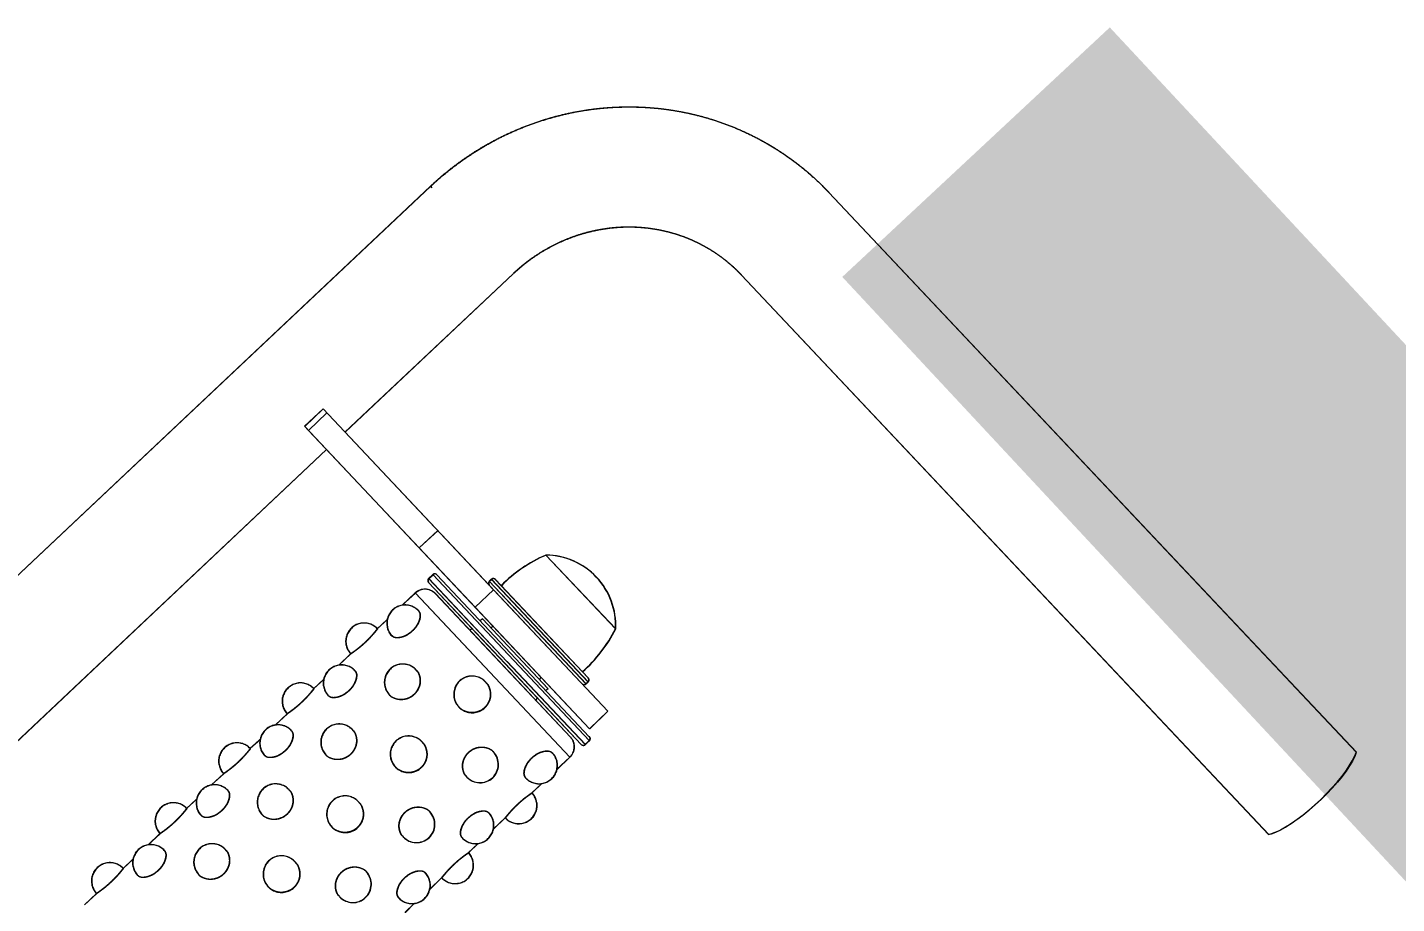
# Model space of a CAD drawing. Header units: millimetres. Extents: x -71377 to 516042, y -145869 to 441446.
# Drawn here: x 206994 to 207480.1, y 211857.7 to 212168.7 of the extents above; entities that cross this region are included whole.
import ezdxf

# ---------------------------------------------------------------- set-up
doc = ezdxf.new("R2010")
doc.units = ezdxf.units.MM
doc.header["$LTSCALE"] = 1000
doc.linetypes.add('IMPORT-DASHEDX2 _4_', pattern=[152.4, 101.6, -50.8])
for name, color, linetype, lineweight in [('05', 5, 'IMPORT-DASHEDX2 _4_', 5), ('A-text-1', 3, 'Continuous', 5), ('조경라인_dwg', 8, 'Continuous', 5)]:
    doc.layers.add(name, color=color, linetype=linetype, lineweight=lineweight)
doc.styles.add('나눔고딕_3', font='NanumGothic.ttf', dxfattribs={"height": 1400})

# ---------------------------------------------------------------- blocks, each defined once
blk = doc.blocks.new('조경라인_dwg-6847807-지반층 배치도')
at = {"layer": '05', "flags": 128}
for points in [[(207137.73, 212111.79), (207137.24, 212112.32), (206952, 211937.89), (207137.12, 212112.36), (207137.62, 212111.83)], [(207465.8, 211911.47), (207465.76, 211911.31), (207465.22, 211909.9), (207464.43, 211908.32), (207463.4, 211906.59), (207462.14, 211904.74), (207460.68, 211902.79), (207459.03, 211900.79), (207457.23, 211898.75), (207455.29, 211896.71), (207453.26, 211894.69), (207451.15, 211892.74), (207449.01, 211890.87), (207446.85, 211889.13), (207444.73, 211887.52), (207442.66, 211886.08), (207440.68, 211884.84), (207438.83, 211883.8), (207437.12, 211882.98), (207435.58, 211882.41), (207434.71, 211882.19), (207247.45, 212080.81), (207434.6, 211882.22), (207435.47, 211882.44), (207437.01, 211883.02), (207438.71, 211883.83), (207440.57, 211884.87), (207442.55, 211886.12), (207444.62, 211887.55), (207446.74, 211889.16), (207448.89, 211890.9), (207451.04, 211892.77), (207453.15, 211894.72), (207455.18, 211896.74), (207457.12, 211898.78), (207458.92, 211900.82), (207460.57, 211902.83), (207462.03, 211904.77), (207463.28, 211906.62), (207464.32, 211908.35), (207465.11, 211909.93), (207465.65, 211911.34), (207465.8, 211911.47), (207278.52, 212110.09), (207465.69, 211911.5)], [(207106.85, 212025.01), (207166.41, 212081.28), (207106.73, 212025.04)], [(207139.77, 211990.08), (207133.11, 211983.94), (207093.77, 212025.67), (207100.32, 212031.85), (207093.77, 212025.67), (207092.4, 212027.13), (207098.95, 212033.3), (207159.51, 211969.05), (207152.96, 211962.87), (207133.11, 211983.94), (207139.66, 211990.11)], [(207193.56, 211919.79), (207200.11, 211925.96), (207099.06, 212033.27), (207092.51, 212027.1), (207193.56, 211919.79), (207152.96, 211962.87), (207159.51, 211969.05), (207200.11, 211925.96), (207193.68, 211919.76)], [(206981.4, 211906.78), (207100.19, 212018.87), (206981.28, 211906.81)], [(207202.86, 211955.21), (207178.06, 211981.44), (207202.75, 211955.24)], [(207164.21, 211943.65), (207136.43, 211973.12), (207137.88, 211974.49), (207193.44, 211915.55), (207192.09, 211914.14), (207164.32, 211943.62)], [(207139.41, 211974.42), (207193.48, 211916.96), (207139.3, 211974.45)], [(207193, 211936.43), (207192.27, 211935.74), (207157.98, 211972.13), (207158.82, 211972.78), (207193.11, 211936.4)], [(207160.23, 211972.74), (207193.04, 211937.84), (207160.12, 211972.77)], [(207182.06, 211905.37), (207186.55, 211909.74), (207131.68, 211967.96), (207127.08, 211963.62), (207131.79, 211967.92), (207186.55, 211909.74), (207181.95, 211905.4)], [(207138.86, 211967.72), (207186.76, 211916.8), (207138.75, 211967.75)], [(207121.83, 211958.54), (207118.21, 211955.27), (207121.72, 211958.57)], [(207155.57, 211958.73), (207178.89, 211933.99), (207178.05, 211933.33), (207178.78, 211934.02), (207155.57, 211958.73), (207154.73, 211958.08), (207155.46, 211958.76)], [(207151.93, 211955.3), (207151.09, 211954.65), (207151.82, 211955.33)], [(207159.38, 211956.14), (207158.54, 211955.49), (207159.27, 211956.17)], [(207108.87, 211946.32), (207104.52, 211942.36), (207108.75, 211946.35)], [(207099.28, 211937.28), (207095.65, 211934.01), (207099.16, 211937.31)], [(207175.8, 211937.26), (207176.42, 211937.98), (207175.69, 211937.29)], [(207174.52, 211929.87), (207175.14, 211930.59), (207174.41, 211929.9)], [(207086.31, 211925.06), (207081.96, 211921.1), (207086.19, 211925.09)], [(207076.72, 211916.02), (207073.09, 211912.74), (207076.6, 211916.05)], [(207063.75, 211903.8), (207059.4, 211899.84), (207063.63, 211903.83)], [(207173.19, 211897.02), (207176.59, 211900.36), (207173.08, 211897.05)], [(207054.16, 211894.76), (207050.53, 211891.48), (207054.04, 211894.79)], [(207159.5, 211884.11), (207163.62, 211888.13), (207159.39, 211884.14)], [(207041.19, 211882.54), (207036.84, 211878.57), (207041.07, 211882.57)], [(207150.63, 211875.76), (207154.03, 211879.09), (207150.52, 211875.79)], [(207031.6, 211873.5), (207027.97, 211870.22), (207031.48, 211873.53)], [(207136.94, 211862.85), (207141.06, 211866.87), (207136.83, 211862.88)], [(207018.63, 211861.27), (207014.28, 211857.31), (207018.51, 211861.31)], [(207128.07, 211854.49), (207131.47, 211857.83), (207127.96, 211854.53)]]:
    blk.add_lwpolyline(points, dxfattribs=at)
for points in [[(207136.54, 211973.09), (207138, 211974.46), (207193.55, 211915.51), (207191.98, 211914.17), (207164.21, 211943.65)], [(207175.23, 211953.9), (207157.98, 211972.13), (207158.7, 211972.81), (207193, 211936.43), (207192.38, 211935.71)], [(207163.59, 211942.93), (207136.39, 211971.71), (207190.57, 211914.22)]]:
    blk.add_lwpolyline(points, close=True, dxfattribs=at)
at = {"layer": '05'}
for centre, radius, start, end in [((207197.79, 211935.49), 50, 113.24, 135.4203), ((207197.9, 211935.46), 50, 113.24, 135.4203), ((207177.78, 211956.44), 25, 357.2483, 89.3573), ((207177.89, 211956.41), 25, 357.2483, 89.3573), ((207137.11, 211972.39), 1, 133.3028, 223.3028), ((207137.23, 211972.36), 1, 133.3028, 223.3028), ((207138.57, 211973.76), 1, 43.3028, 133.3028), ((207138.68, 211973.73), 1, 43.3028, 133.3028), ((207159.39, 211972.09), 1, 43.3028, 133.3028), ((207159.5, 211972.06), 1, 43.3028, 133.3028), ((207135.11, 211964.32), 5, 43.3028, 133.3028), ((207135.22, 211964.29), 5, 43.3028, 133.3028), ((207158.66, 211971.4), 1, 133.3028, 223.3028), ((207158.77, 211971.37), 1, 133.3028, 223.3028), ((207128.08, 211957.2), 6.5, 43.1624, 223.5434), ((207128.19, 211957.17), 6.5, 43.1624, 223.5434), ((207113.48, 211950.81), 6.5, 43.2337, 223.3112), ((207113.6, 211950.78), 6.5, 43.2337, 223.3112), ((207158.06, 211977.65), 50, 311.1852, 333.3656), ((207158.17, 211977.62), 50, 311.1852, 333.3656), ((207105.52, 211935.94), 6.5, 43.1624, 223.5434), ((207105.63, 211935.9), 6.5, 43.1624, 223.5434), ((207127.2, 211936.26), 6.5, 43.1087, 223.1395), ((207127.31, 211936.22), 6.5, 43.1087, 223.1395), ((207151.83, 211931.99), 6.5, 40.3975, 313.3028), ((207151.95, 211931.96), 6.5, 40.3975, 313.3028), ((207090.92, 211929.55), 6.5, 43.2337, 223.3112), ((207091.04, 211929.52), 6.5, 43.2337, 223.3112), ((207191.58, 211936.47), 1, 223.3028, 313.3028), ((207191.69, 211936.44), 1, 223.3028, 313.3028), ((207192.31, 211937.16), 1, 313.3028, 43.3028), ((207192.42, 211937.12), 1, 313.3028, 43.3028), ((207082.96, 211914.67), 6.5, 43.1624, 223.5434), ((207083.07, 211914.64), 6.5, 43.1624, 223.5434), ((207104.64, 211914.99), 6.5, 43.1087, 223.1395), ((207104.75, 211914.96), 6.5, 43.1087, 223.1395), ((207068.36, 211908.29), 6.5, 43.2337, 223.3112), ((207068.48, 211908.26), 6.5, 43.2337, 223.3112), ((207129.27, 211910.73), 6.5, 40.3975, 313.3028), ((207129.39, 211910.7), 6.5, 40.3975, 313.3028), ((207183.12, 211913.38), 5, 313.3028, 43.3028), ((207183.23, 211913.34), 5, 313.3028, 43.3028), ((207191.3, 211914.9), 1, 223.3028, 313.3028), ((207191.41, 211914.87), 1, 223.3028, 313.3028), ((207192.75, 211916.27), 1, 313.3028, 43.3028), ((207192.86, 211916.24), 1, 313.3028, 43.3028), ((207154.64, 211907.15), 6.5, 223.2917, 42.8316), ((207154.75, 211907.11), 6.5, 223.2917, 42.8316), ((207175.59, 211906.78), 6.5, 223.2439, 43.482), ((207175.7, 211906.75), 6.5, 223.2439, 43.482), ((207060.4, 211893.41), 6.5, 43.1624, 223.5434), ((207060.51, 211893.38), 6.5, 43.1624, 223.5434), ((207082.08, 211893.73), 6.5, 43.1087, 223.1395), ((207082.19, 211893.7), 6.5, 43.1087, 223.1395), ((207106.71, 211889.47), 6.5, 40.3975, 313.3028), ((207106.83, 211889.43), 6.5, 40.3975, 313.3028), ((207168.35, 211892.59), 6.5, 223.2848, 43.463), ((207168.46, 211892.56), 6.5, 223.2848, 43.463), ((207045.8, 211887.03), 6.5, 43.2337, 223.3112), ((207045.92, 211886.99), 6.5, 43.2337, 223.3112), ((207132.08, 211885.88), 6.5, 223.2917, 42.8316), ((207132.19, 211885.85), 6.5, 223.2917, 42.8316), ((207153.03, 211885.52), 6.5, 223.2439, 43.482), ((207153.14, 211885.49), 6.5, 223.2439, 43.482), ((207037.84, 211872.15), 6.5, 43.1624, 223.5434), ((207037.95, 211872.12), 6.5, 43.1624, 223.5434), ((207059.52, 211872.47), 6.5, 43.1087, 223.1395), ((207059.63, 211872.44), 6.5, 43.1087, 223.1395), ((207145.79, 211871.33), 6.5, 223.2848, 43.463), ((207145.9, 211871.3), 6.5, 223.2848, 43.463), ((207023.24, 211865.76), 6.5, 43.2337, 223.3112), ((207023.36, 211865.73), 6.5, 43.2337, 223.3112), ((207084.15, 211868.2), 6.5, 40.3975, 313.3028), ((207084.27, 211868.17), 6.5, 40.3975, 313.3028), ((207109.52, 211864.62), 6.5, 223.2917, 42.8316), ((207109.63, 211864.59), 6.5, 223.2917, 42.8316), ((207130.47, 211864.26), 6.5, 223.2439, 43.482), ((207130.58, 211864.22), 6.5, 223.2439, 43.482)]:
    blk.add_arc(centre, radius, start, end, dxfattribs=at)
for points, knots in [([(207137.12, 212112.36), (207137.94, 212113.11), (207140.14, 212115.14), (207143.9, 212118.28), (207148.44, 212121.68), (207153.16, 212124.82), (207158.05, 212127.7), (207163.08, 212130.31), (207168.24, 212132.64), (207173.51, 212134.67), (207178.88, 212136.42), (207184.34, 212137.86), (207189.86, 212139), (207195.42, 212139.83), (207201.01, 212140.34), (207206.62, 212140.55), (207212.21, 212140.44), (207217.79, 212140.02), (207223.32, 212139.29), (207228.79, 212138.25), (207234.19, 212136.9), (207239.49, 212135.26), (207244.68, 212133.31), (207249.75, 212131.08), (207254.68, 212128.57), (207259.45, 212125.78), (207264.05, 212122.73), (207268.46, 212119.42), (207272.67, 212115.86), (207276, 212112.72), (207277.9, 212110.74), (207278.52, 212110.09)], [0, 0, 0, 0, 0.020953, 0.056693, 0.092436, 0.128178, 0.163918, 0.199654, 0.235384, 0.271107, 0.306821, 0.342525, 0.378217, 0.413897, 0.449562, 0.485212, 0.520846, 0.556464, 0.592063, 0.627646, 0.66321, 0.698758, 0.734287, 0.769801, 0.805299, 0.840783, 0.876254, 0.911715, 0.947166, 0.98261, 1, 1, 1, 1]), ([(207137.24, 212112.32), (207138.05, 212113.08), (207140.25, 212115.11), (207144.01, 212118.24), (207148.55, 212121.64), (207153.28, 212124.79), (207158.16, 212127.67), (207163.19, 212130.28), (207168.35, 212132.6), (207173.62, 212134.64), (207179, 212136.38), (207184.45, 212137.83), (207189.97, 212138.97), (207195.53, 212139.79), (207201.12, 212140.31), (207206.73, 212140.52), (207212.32, 212140.41), (207217.9, 212139.99), (207223.43, 212139.26), (207228.9, 212138.22), (207234.3, 212136.87), (207239.6, 212135.23), (207244.8, 212133.28), (207249.87, 212131.05), (207254.79, 212128.54), (207259.56, 212125.75), (207264.16, 212122.69), (207268.57, 212119.38), (207272.79, 212115.83), (207276.12, 212112.69), (207278.01, 212110.71), (207278.63, 212110.06)], [0, 0, 0, 0, 0.020953, 0.056693, 0.092436, 0.128178, 0.163918, 0.199654, 0.235384, 0.271107, 0.306821, 0.342525, 0.378217, 0.413897, 0.449562, 0.485212, 0.520846, 0.556464, 0.592063, 0.627646, 0.66321, 0.698758, 0.734287, 0.769801, 0.805299, 0.840783, 0.876254, 0.911715, 0.947166, 0.98261, 1, 1, 1, 1]), ([(207247.45, 212080.81), (207247.03, 212081.25), (207245.66, 212082.67), (207243.18, 212084.93), (207239.95, 212087.47), (207236.53, 212089.75), (207232.93, 212091.77), (207229.19, 212093.52), (207225.31, 212094.98), (207221.32, 212096.14), (207217.25, 212097.01), (207213.11, 212097.58), (207208.93, 212097.83), (207204.73, 212097.79), (207200.53, 212097.43), (207196.36, 212096.77), (207192.23, 212095.82), (207188.18, 212094.57), (207184.21, 212093.03), (207180.35, 212091.21), (207176.63, 212089.12), (207173.05, 212086.78), (207169.62, 212084.18), (207167.48, 212082.25), (207166.41, 212081.28)], [0, 0, 0, 0, 0.020967, 0.068133, 0.115301, 0.162444, 0.209546, 0.256592, 0.303571, 0.350472, 0.39729, 0.444021, 0.490664, 0.537219, 0.583691, 0.630082, 0.676401, 0.722653, 0.768846, 0.814987, 0.861084, 0.907146, 0.953181, 1, 1, 1, 1]), ([(207247.56, 212080.78), (207247.14, 212081.21), (207245.77, 212082.64), (207243.29, 212084.89), (207240.06, 212087.43), (207236.64, 212089.72), (207233.04, 212091.74), (207229.3, 212093.49), (207225.42, 212094.95), (207221.44, 212096.11), (207217.36, 212096.98), (207213.22, 212097.54), (207209.04, 212097.8), (207204.84, 212097.75), (207200.65, 212097.4), (207196.47, 212096.74), (207192.35, 212095.79), (207188.29, 212094.53), (207184.32, 212093), (207180.46, 212091.18), (207176.74, 212089.09), (207173.17, 212086.74), (207169.73, 212084.15), (207167.6, 212082.22), (207166.52, 212081.25)], [0, 0, 0, 0, 0.020967, 0.068133, 0.115301, 0.162444, 0.209546, 0.256592, 0.303571, 0.350472, 0.39729, 0.444021, 0.490664, 0.537219, 0.583691, 0.630082, 0.676401, 0.722653, 0.768846, 0.814987, 0.861084, 0.907146, 0.953181, 1, 1, 1, 1]), ([(207132.81, 211961.64), (207133.01, 211961.33), (207133.41, 211960.72), (207133.38, 211959.18), (207132.83, 211957.43), (207131.84, 211955.78), (207130.97, 211954.88), (207130.61, 211954.51)], [0, 0, 0, 0, 0.204872, 0.417468, 0.631346, 0.846369, 1, 1, 1, 1]), ([(207132.92, 211961.61), (207133.12, 211961.3), (207133.52, 211960.69), (207133.5, 211959.15), (207132.94, 211957.39), (207131.96, 211955.75), (207131.09, 211954.85), (207130.72, 211954.48)], [0, 0, 0, 0, 0.204872, 0.417468, 0.631346, 0.846369, 1, 1, 1, 1]), ([(207118.16, 211955.2), (207118.18, 211955.22), (207118.23, 211955.29), (207117.87, 211954.82), (207117.1, 211953.86), (207115.91, 211952.49), (207114.43, 211950.96), (207112.8, 211949.45), (207111.22, 211948.14), (207109.87, 211947.12), (207109.02, 211946.53), (207108.66, 211946.29), (207108.76, 211946.36), (207108.76, 211946.36)], [0, 0, 0, 0, 0.035456, 0.141436, 0.247664, 0.35461, 0.461927, 0.569063, 0.67605, 0.783254, 0.890544, 0.997322, 1, 1, 1, 1]), ([(207118.28, 211955.17), (207118.29, 211955.19), (207118.35, 211955.26), (207117.99, 211954.79), (207117.21, 211953.83), (207116.02, 211952.46), (207114.54, 211950.93), (207112.92, 211949.42), (207111.33, 211948.11), (207109.98, 211947.09), (207109.13, 211946.5), (207108.77, 211946.26), (207108.87, 211946.32), (207108.87, 211946.33)], [0, 0, 0, 0, 0.035456, 0.141436, 0.247664, 0.35461, 0.461927, 0.569063, 0.67605, 0.783254, 0.890544, 0.997322, 1, 1, 1, 1]), ([(207130.61, 211954.51), (207130.05, 211954.04), (207128.93, 211953.11), (207127.03, 211952.28), (207125.3, 211951.99), (207124, 211952.17), (207123.58, 211952.61), (207123.42, 211952.78)], [0, 0, 0, 0, 0.214546, 0.4290773, 0.6439589, 0.8586116, 1, 1, 1, 1]), ([(207130.72, 211954.48), (207130.16, 211954.01), (207129.04, 211953.08), (207127.14, 211952.25), (207125.41, 211951.96), (207124.11, 211952.13), (207123.69, 211952.58), (207123.53, 211952.75)], [0, 0, 0, 0, 0.214546, 0.4290773, 0.6439589, 0.8586116, 1, 1, 1, 1]), ([(207110.25, 211940.38), (207110.45, 211940.07), (207110.85, 211939.46), (207110.82, 211937.92), (207110.27, 211936.16), (207109.28, 211934.52), (207108.41, 211933.62), (207108.05, 211933.25)], [0, 0, 0, 0, 0.204873, 0.417469, 0.631346, 0.84637, 1, 1, 1, 1]), ([(207110.36, 211940.34), (207110.56, 211940.04), (207110.96, 211939.42), (207110.94, 211937.89), (207110.38, 211936.13), (207109.4, 211934.49), (207108.53, 211933.59), (207108.16, 211933.21)], [0, 0, 0, 0, 0.204873, 0.417469, 0.631346, 0.84637, 1, 1, 1, 1]), ([(207131.89, 211940.64), (207132.04, 211940.51), (207132.67, 211939.97), (207133.25, 211938.51), (207133.49, 211936.47), (207133, 211934.36), (207131.86, 211932.47), (207130.17, 211931.02), (207128.14, 211930.18), (207125.99, 211930.02), (207124.05, 211930.58), (207122.82, 211931.26), (207122.48, 211931.8), (207122.47, 211931.82)], [0, 0, 0, 0, 0.03429, 0.140273, 0.246506, 0.353455, 0.460777, 0.567917, 0.674909, 0.782116, 0.889413, 0.996192, 1, 1, 1, 1]), ([(207132, 211940.61), (207132.16, 211940.48), (207132.78, 211939.94), (207133.36, 211938.48), (207133.6, 211936.44), (207133.11, 211934.33), (207131.97, 211932.44), (207130.28, 211930.99), (207128.26, 211930.15), (207126.1, 211929.99), (207124.16, 211930.55), (207122.93, 211931.23), (207122.59, 211931.77), (207122.58, 211931.79)], [0, 0, 0, 0, 0.03429, 0.140273, 0.246506, 0.353455, 0.460777, 0.567917, 0.674909, 0.782116, 0.889413, 0.996192, 1, 1, 1, 1]), ([(207095.6, 211933.94), (207095.62, 211933.96), (207095.67, 211934.03), (207095.31, 211933.56), (207094.54, 211932.6), (207093.35, 211931.23), (207091.87, 211929.7), (207090.24, 211928.19), (207088.66, 211926.88), (207087.31, 211925.86), (207086.46, 211925.27), (207086.1, 211925.03), (207086.2, 211925.09), (207086.2, 211925.1)], [0, 0, 0, 0, 0.035456, 0.141436, 0.247664, 0.35461, 0.461928, 0.569063, 0.67605, 0.783254, 0.890544, 0.997322, 1, 1, 1, 1]), ([(207095.72, 211933.91), (207095.73, 211933.93), (207095.79, 211934), (207095.43, 211933.53), (207094.65, 211932.57), (207093.46, 211931.2), (207091.98, 211929.67), (207090.36, 211928.16), (207088.77, 211926.85), (207087.42, 211925.83), (207086.57, 211925.24), (207086.21, 211924.99), (207086.31, 211925.06), (207086.31, 211925.06)], [0, 0, 0, 0, 0.035456, 0.141436, 0.247664, 0.35461, 0.461928, 0.569063, 0.67605, 0.783254, 0.890544, 0.997322, 1, 1, 1, 1]), ([(207156.75, 211936.16), (207156.84, 211936.07), (207157.47, 211935.5), (207158.11, 211933.99), (207158.46, 211931.85), (207158.02, 211929.68), (207156.91, 211927.76), (207155.22, 211926.32), (207153.16, 211925.51), (207150.93, 211925.42), (207148.87, 211926.11), (207147.51, 211926.93), (207147.09, 211927.57), (207147.06, 211927.61)], [0, 0, 0, 0, 0.01932, 0.126578, 0.234089, 0.342324, 0.450936, 0.559364, 0.667642, 0.776139, 0.884725, 0.99279, 1, 1, 1, 1]), ([(207156.86, 211936.13), (207156.96, 211936.04), (207157.59, 211935.47), (207158.22, 211933.96), (207158.57, 211931.82), (207158.14, 211929.64), (207157.02, 211927.73), (207155.33, 211926.29), (207153.27, 211925.48), (207151.05, 211925.39), (207148.98, 211926.08), (207147.63, 211926.9), (207147.2, 211927.54), (207147.17, 211927.58)], [0, 0, 0, 0, 0.01932, 0.126578, 0.234089, 0.342324, 0.450936, 0.559364, 0.667642, 0.776139, 0.884725, 0.99279, 1, 1, 1, 1]), ([(207108.05, 211933.25), (207107.49, 211932.78), (207106.37, 211931.85), (207104.47, 211931.02), (207102.74, 211930.73), (207101.44, 211930.9), (207101.02, 211931.35), (207100.86, 211931.52)], [0, 0, 0, 0, 0.214547, 0.429079, 0.643959, 0.858612, 1, 1, 1, 1]), ([(207108.16, 211933.21), (207107.6, 211932.75), (207106.48, 211931.81), (207104.58, 211930.99), (207102.85, 211930.7), (207101.55, 211930.87), (207101.13, 211931.32), (207100.97, 211931.49)], [0, 0, 0, 0, 0.214547, 0.429079, 0.643959, 0.858612, 1, 1, 1, 1]), ([(207087.69, 211919.11), (207087.89, 211918.81), (207088.29, 211918.19), (207088.26, 211916.66), (207087.71, 211914.9), (207086.72, 211913.26), (207085.85, 211912.36), (207085.49, 211911.98)], [0, 0, 0, 0, 0.204873, 0.417468, 0.631346, 0.846369, 1, 1, 1, 1]), ([(207087.8, 211919.08), (207088, 211918.78), (207088.4, 211918.16), (207088.38, 211916.63), (207087.82, 211914.87), (207086.84, 211913.22), (207085.97, 211912.33), (207085.6, 211911.95)], [0, 0, 0, 0, 0.204873, 0.417468, 0.631346, 0.846369, 1, 1, 1, 1]), ([(207109.33, 211919.38), (207109.48, 211919.25), (207110.11, 211918.71), (207110.69, 211917.25), (207110.93, 211915.21), (207110.44, 211913.1), (207109.3, 211911.21), (207107.61, 211909.76), (207105.58, 211908.92), (207103.43, 211908.76), (207101.49, 211909.32), (207100.26, 211910), (207099.92, 211910.54), (207099.91, 211910.56)], [0, 0, 0, 0, 0.03429, 0.140273, 0.246506, 0.353455, 0.460777, 0.567917, 0.674908, 0.782116, 0.889412, 0.996192, 1, 1, 1, 1]), ([(207109.44, 211919.35), (207109.6, 211919.22), (207110.22, 211918.68), (207110.8, 211917.21), (207111.04, 211915.18), (207110.55, 211913.07), (207109.41, 211911.18), (207107.72, 211909.73), (207105.7, 211908.89), (207103.54, 211908.72), (207101.6, 211909.29), (207100.37, 211909.96), (207100.03, 211910.51), (207100.02, 211910.53)], [0, 0, 0, 0, 0.03429, 0.140273, 0.246506, 0.353455, 0.460777, 0.567917, 0.674908, 0.782116, 0.889412, 0.996192, 1, 1, 1, 1]), ([(207134.19, 211914.9), (207134.28, 211914.81), (207134.91, 211914.24), (207135.55, 211912.73), (207135.9, 211910.59), (207135.46, 211908.41), (207134.35, 211906.5), (207132.66, 211905.06), (207130.6, 211904.25), (207128.37, 211904.16), (207126.31, 211904.85), (207124.95, 211905.67), (207124.53, 211906.31), (207124.5, 211906.35)], [0, 0, 0, 0, 0.01932, 0.126578, 0.234089, 0.342324, 0.450936, 0.559364, 0.667642, 0.776139, 0.884725, 0.99279, 1, 1, 1, 1]), ([(207134.3, 211914.87), (207134.4, 211914.78), (207135.03, 211914.21), (207135.66, 211912.7), (207136.01, 211910.56), (207135.58, 211908.38), (207134.46, 211906.47), (207132.77, 211905.02), (207130.71, 211904.22), (207128.49, 211904.13), (207126.42, 211904.82), (207125.07, 211905.63), (207124.64, 211906.28), (207124.61, 211906.32)], [0, 0, 0, 0, 0.01932, 0.126578, 0.234089, 0.342324, 0.450936, 0.559364, 0.667642, 0.776139, 0.884725, 0.99279, 1, 1, 1, 1]), ([(207073.04, 211912.68), (207073.06, 211912.7), (207073.11, 211912.77), (207072.75, 211912.3), (207071.98, 211911.34), (207070.79, 211909.97), (207069.31, 211908.44), (207067.68, 211906.93), (207066.1, 211905.62), (207064.75, 211904.6), (207063.9, 211904.01), (207063.54, 211903.76), (207063.64, 211903.83), (207063.64, 211903.83)], [0, 0, 0, 0, 0.035456, 0.141436, 0.247664, 0.35461, 0.461928, 0.569063, 0.67605, 0.783254, 0.890544, 0.997322, 1, 1, 1, 1]), ([(207073.16, 211912.65), (207073.17, 211912.67), (207073.23, 211912.74), (207072.87, 211912.27), (207072.09, 211911.31), (207070.9, 211909.94), (207069.42, 211908.41), (207067.8, 211906.9), (207066.21, 211905.59), (207064.86, 211904.57), (207064.01, 211903.98), (207063.65, 211903.73), (207063.75, 211903.8), (207063.75, 211903.8)], [0, 0, 0, 0, 0.035456, 0.141436, 0.247664, 0.35461, 0.461928, 0.569063, 0.67605, 0.783254, 0.890544, 0.997322, 1, 1, 1, 1]), ([(207085.49, 211911.98), (207084.93, 211911.52), (207083.81, 211910.58), (207081.91, 211909.76), (207080.18, 211909.47), (207078.88, 211909.64), (207078.46, 211910.09), (207078.3, 211910.26)], [0, 0, 0, 0, 0.214547, 0.429078, 0.643959, 0.858612, 1, 1, 1, 1]), ([(207085.6, 211911.95), (207085.04, 211911.49), (207083.92, 211910.55), (207082.02, 211909.72), (207080.29, 211909.44), (207078.99, 211909.61), (207078.57, 211910.05), (207078.41, 211910.23)], [0, 0, 0, 0, 0.214547, 0.429078, 0.643959, 0.858612, 1, 1, 1, 1]), ([(207149.95, 211902.75), (207149.8, 211902.89), (207149.17, 211903.42), (207148.59, 211904.89), (207148.35, 211906.93), (207148.84, 211909.04), (207149.98, 211910.93), (207151.66, 211912.38), (207153.69, 211913.22), (207155.85, 211913.38), (207157.79, 211912.82), (207159.02, 211912.13), (207159.37, 211911.58), (207159.39, 211911.55)], [0, 0, 0, 0, 0.035007, 0.140699, 0.246639, 0.353293, 0.460319, 0.567163, 0.673859, 0.780771, 0.887771, 0.994256, 1, 1, 1, 1]), ([(207150.07, 211902.72), (207149.91, 211902.85), (207149.28, 211903.39), (207148.7, 211904.86), (207148.46, 211906.89), (207148.95, 211909.01), (207150.09, 211910.9), (207151.78, 211912.35), (207153.8, 211913.18), (207155.96, 211913.35), (207157.9, 211912.79), (207159.13, 211912.1), (207159.48, 211911.55), (207159.5, 211911.52)], [0, 0, 0, 0, 0.035007, 0.140699, 0.246639, 0.353293, 0.460319, 0.567163, 0.673859, 0.780771, 0.887771, 0.994256, 1, 1, 1, 1]), ([(207170.87, 211902.33), (207170.67, 211902.64), (207170.26, 211903.26), (207170.28, 211904.79), (207170.84, 211906.55), (207171.83, 211908.2), (207172.7, 211909.09), (207173.06, 211909.47)], [0, 0, 0, 0, 0.206028, 0.418315, 0.631882, 0.846594, 1, 1, 1, 1]), ([(207170.98, 211902.3), (207170.78, 211902.61), (207170.37, 211903.22), (207170.4, 211904.76), (207170.95, 211906.52), (207171.94, 211908.17), (207172.81, 211909.06), (207173.17, 211909.44)], [0, 0, 0, 0, 0.206028, 0.418315, 0.631882, 0.846594, 1, 1, 1, 1]), ([(207173.06, 211909.47), (207173.62, 211909.94), (207174.74, 211910.87), (207176.64, 211911.7), (207178.37, 211911.99), (207179.67, 211911.81), (207180.09, 211911.37), (207180.25, 211911.19)], [0, 0, 0, 0, 0.214515, 0.429013, 0.643864, 0.858483, 1, 1, 1, 1]), ([(207173.17, 211909.44), (207173.73, 211909.9), (207174.86, 211910.84), (207176.75, 211911.67), (207178.48, 211911.95), (207179.78, 211911.78), (207180.2, 211911.34), (207180.37, 211911.16)], [0, 0, 0, 0, 0.214515, 0.429013, 0.643864, 0.858483, 1, 1, 1, 1]), ([(207065.13, 211897.85), (207065.33, 211897.55), (207065.73, 211896.93), (207065.7, 211895.4), (207065.15, 211893.64), (207064.16, 211891.99), (207063.29, 211891.1), (207062.93, 211890.72)], [0, 0, 0, 0, 0.204873, 0.417468, 0.631346, 0.846369, 1, 1, 1, 1]), ([(207065.24, 211897.82), (207065.44, 211897.52), (207065.84, 211896.9), (207065.82, 211895.37), (207065.26, 211893.61), (207064.28, 211891.96), (207063.41, 211891.07), (207063.04, 211890.69)], [0, 0, 0, 0, 0.204873, 0.417468, 0.631346, 0.846369, 1, 1, 1, 1]), ([(207086.77, 211898.12), (207086.92, 211897.99), (207087.55, 211897.45), (207088.13, 211895.98), (207088.37, 211893.95), (207087.88, 211891.84), (207086.74, 211889.95), (207085.05, 211888.5), (207083.02, 211887.66), (207080.87, 211887.49), (207078.93, 211888.06), (207077.7, 211888.73), (207077.36, 211889.28), (207077.35, 211889.3)], [0, 0, 0, 0, 0.03429, 0.140273, 0.246506, 0.353456, 0.460778, 0.567917, 0.674909, 0.782116, 0.889413, 0.996192, 1, 1, 1, 1]), ([(207086.88, 211898.08), (207087.04, 211897.95), (207087.66, 211897.42), (207088.24, 211895.95), (207088.48, 211893.92), (207087.99, 211891.81), (207086.85, 211889.92), (207085.16, 211888.47), (207083.14, 211887.63), (207080.98, 211887.46), (207079.04, 211888.03), (207077.81, 211888.7), (207077.47, 211889.25), (207077.46, 211889.26)], [0, 0, 0, 0, 0.03429, 0.140273, 0.246506, 0.353456, 0.460778, 0.567917, 0.674909, 0.782116, 0.889413, 0.996192, 1, 1, 1, 1]), ([(207167.99, 211892.97), (207168.53, 211893.47), (207169.61, 211894.45), (207171.14, 211895.66), (207172.32, 211896.53), (207173.02, 211897), (207173.02, 211897), (207173.02, 211897)], [0, 0, 0, 0, 0.214351, 0.428688, 0.643373, 0.85783, 1, 1, 1, 1]), ([(207168.1, 211892.94), (207168.64, 211893.43), (207169.72, 211894.42), (207171.25, 211895.63), (207172.44, 211896.5), (207173.13, 211896.97), (207173.13, 211896.97), (207173.13, 211896.97)], [0, 0, 0, 0, 0.214351, 0.428688, 0.643373, 0.85783, 1, 1, 1, 1]), ([(207050.48, 211891.42), (207050.5, 211891.44), (207050.55, 211891.51), (207050.19, 211891.04), (207049.42, 211890.08), (207048.23, 211888.71), (207046.75, 211887.18), (207045.12, 211885.67), (207043.54, 211884.36), (207042.19, 211883.34), (207041.34, 211882.75), (207040.98, 211882.5), (207041.08, 211882.57), (207041.08, 211882.57)], [0, 0, 0, 0, 0.035456, 0.141436, 0.247664, 0.35461, 0.461927, 0.569063, 0.67605, 0.783254, 0.890544, 0.997322, 1, 1, 1, 1]), ([(207050.6, 211891.39), (207050.61, 211891.41), (207050.67, 211891.48), (207050.31, 211891.01), (207049.53, 211890.05), (207048.34, 211888.68), (207046.86, 211887.15), (207045.24, 211885.64), (207043.65, 211884.32), (207042.3, 211883.31), (207041.45, 211882.72), (207041.09, 211882.47), (207041.19, 211882.54), (207041.19, 211882.54)], [0, 0, 0, 0, 0.035456, 0.141436, 0.247664, 0.35461, 0.461927, 0.569063, 0.67605, 0.783254, 0.890544, 0.997322, 1, 1, 1, 1]), ([(207062.93, 211890.72), (207062.37, 211890.26), (207061.25, 211889.32), (207059.35, 211888.49), (207057.62, 211888.21), (207056.32, 211888.38), (207055.9, 211888.82), (207055.74, 211889)], [0, 0, 0, 0, 0.214547, 0.429078, 0.643959, 0.858612, 1, 1, 1, 1]), ([(207063.04, 211890.69), (207062.48, 211890.22), (207061.36, 211889.29), (207059.46, 211888.46), (207057.73, 211888.17), (207056.43, 211888.35), (207056.01, 211888.79), (207055.85, 211888.97)], [0, 0, 0, 0, 0.214547, 0.429078, 0.643959, 0.858612, 1, 1, 1, 1]), ([(207111.63, 211893.64), (207111.72, 211893.55), (207112.35, 211892.98), (207112.99, 211891.47), (207113.34, 211889.33), (207112.9, 211887.15), (207111.79, 211885.24), (207110.1, 211883.8), (207108.04, 211882.99), (207105.81, 211882.9), (207103.75, 211883.59), (207102.39, 211884.4), (207101.97, 211885.05), (207101.94, 211885.09)], [0, 0, 0, 0, 0.01932, 0.126578, 0.234089, 0.342324, 0.450937, 0.559364, 0.667642, 0.776139, 0.884725, 0.99279, 1, 1, 1, 1]), ([(207111.74, 211893.61), (207111.84, 211893.52), (207112.47, 211892.95), (207113.1, 211891.43), (207113.45, 211889.3), (207113.02, 211887.12), (207111.9, 211885.21), (207110.21, 211883.76), (207108.15, 211882.96), (207105.93, 211882.86), (207103.86, 211883.56), (207102.51, 211884.37), (207102.08, 211885.02), (207102.05, 211885.06)], [0, 0, 0, 0, 0.01932, 0.126578, 0.234089, 0.342324, 0.450937, 0.559364, 0.667642, 0.776139, 0.884725, 0.99279, 1, 1, 1, 1]), ([(207127.39, 211881.49), (207127.24, 211881.62), (207126.61, 211882.16), (207126.03, 211883.63), (207125.79, 211885.66), (207126.28, 211887.78), (207127.42, 211889.67), (207129.1, 211891.12), (207131.13, 211891.95), (207133.29, 211892.12), (207135.23, 211891.56), (207136.46, 211890.87), (207136.81, 211890.32), (207136.83, 211890.29)], [0, 0, 0, 0, 0.035007, 0.140699, 0.246639, 0.353293, 0.46032, 0.567163, 0.673859, 0.780771, 0.887772, 0.994256, 1, 1, 1, 1]), ([(207127.51, 211881.46), (207127.35, 211881.59), (207126.72, 211882.13), (207126.14, 211883.6), (207125.9, 211885.63), (207126.39, 211887.75), (207127.53, 211889.64), (207129.22, 211891.08), (207131.24, 211891.92), (207133.4, 211892.09), (207135.34, 211891.53), (207136.57, 211890.84), (207136.92, 211890.29), (207136.94, 211890.26)], [0, 0, 0, 0, 0.035007, 0.140699, 0.246639, 0.353293, 0.46032, 0.567163, 0.673859, 0.780771, 0.887772, 0.994256, 1, 1, 1, 1]), ([(207150.5, 211888.21), (207151.06, 211888.67), (207152.18, 211889.61), (207154.08, 211890.44), (207155.81, 211890.72), (207157.11, 211890.55), (207157.53, 211890.11), (207157.69, 211889.93)], [0, 0, 0, 0, 0.2145141, 0.4290127, 0.6438636, 0.8584825, 1, 1, 1, 1]), ([(207150.61, 211888.18), (207151.17, 211888.64), (207152.3, 211889.58), (207154.19, 211890.4), (207155.92, 211890.69), (207157.22, 211890.52), (207157.64, 211890.07), (207157.81, 211889.9)], [0, 0, 0, 0, 0.2145141, 0.4290127, 0.6438636, 0.8584825, 1, 1, 1, 1]), ([(207163.63, 211888.14), (207163.67, 211888.19), (207163.74, 211888.29), (207164.42, 211889.15), (207165.46, 211890.39), (207166.72, 211891.75), (207167.62, 211892.61), (207167.99, 211892.97)], [0, 0, 0, 0, 0.206804, 0.418885, 0.632242, 0.846743, 1, 1, 1, 1]), ([(207163.74, 211888.11), (207163.78, 211888.16), (207163.86, 211888.26), (207164.53, 211889.12), (207165.57, 211890.35), (207166.83, 211891.72), (207167.73, 211892.58), (207168.1, 211892.94)], [0, 0, 0, 0, 0.206804, 0.418885, 0.632242, 0.846743, 1, 1, 1, 1]), ([(207148.31, 211881.07), (207148.11, 211881.38), (207147.7, 211881.99), (207147.72, 211883.53), (207148.28, 211885.29), (207149.27, 211886.94), (207150.14, 211887.83), (207150.5, 211888.21)], [0, 0, 0, 0, 0.206028, 0.418314, 0.631882, 0.846592, 1, 1, 1, 1]), ([(207148.42, 211881.04), (207148.22, 211881.34), (207147.81, 211881.96), (207147.84, 211883.5), (207148.39, 211885.26), (207149.38, 211886.9), (207150.25, 211887.8), (207150.61, 211888.18)], [0, 0, 0, 0, 0.206028, 0.418314, 0.631882, 0.846592, 1, 1, 1, 1]), ([(207042.57, 211876.59), (207042.77, 211876.29), (207043.17, 211875.67), (207043.14, 211874.14), (207042.59, 211872.38), (207041.6, 211870.73), (207040.73, 211869.84), (207040.37, 211869.46)], [0, 0, 0, 0, 0.204873, 0.417468, 0.631346, 0.846369, 1, 1, 1, 1]), ([(207042.68, 211876.56), (207042.88, 211876.26), (207043.28, 211875.64), (207043.26, 211874.11), (207042.7, 211872.35), (207041.72, 211870.7), (207040.85, 211869.8), (207040.48, 211869.43)], [0, 0, 0, 0, 0.204873, 0.417468, 0.631346, 0.846369, 1, 1, 1, 1]), ([(207064.21, 211876.85), (207064.36, 211876.72), (207064.99, 211876.19), (207065.57, 211874.72), (207065.81, 211872.69), (207065.32, 211870.58), (207064.18, 211868.69), (207062.49, 211867.24), (207060.46, 211866.4), (207058.31, 211866.23), (207056.37, 211866.8), (207055.14, 211867.47), (207054.8, 211868.02), (207054.79, 211868.03)], [0, 0, 0, 0, 0.03429, 0.140273, 0.246506, 0.353455, 0.460777, 0.567917, 0.674908, 0.782116, 0.889413, 0.996192, 1, 1, 1, 1]), ([(207064.32, 211876.82), (207064.48, 211876.69), (207065.1, 211876.16), (207065.68, 211874.69), (207065.92, 211872.66), (207065.43, 211870.55), (207064.29, 211868.66), (207062.6, 211867.21), (207060.58, 211866.37), (207058.42, 211866.2), (207056.48, 211866.77), (207055.25, 211867.44), (207054.91, 211867.98), (207054.9, 211868)], [0, 0, 0, 0, 0.03429, 0.140273, 0.246506, 0.353455, 0.460777, 0.567917, 0.674908, 0.782116, 0.889413, 0.996192, 1, 1, 1, 1]), ([(207145.43, 211871.71), (207145.97, 211872.2), (207147.05, 211873.19), (207148.58, 211874.4), (207149.76, 211875.27), (207150.46, 211875.74), (207150.46, 211875.74), (207150.46, 211875.74)], [0, 0, 0, 0, 0.2143505, 0.4286888, 0.6433729, 0.8578302, 1, 1, 1, 1]), ([(207145.54, 211871.68), (207146.08, 211872.17), (207147.16, 211873.16), (207148.69, 211874.37), (207149.88, 211875.24), (207150.57, 211875.71), (207150.57, 211875.71), (207150.57, 211875.71)], [0, 0, 0, 0, 0.2143505, 0.4286888, 0.6433729, 0.8578302, 1, 1, 1, 1]), ([(207089.07, 211872.38), (207089.16, 211872.29), (207089.79, 211871.72), (207090.43, 211870.2), (207090.78, 211868.07), (207090.34, 211865.89), (207089.23, 211863.98), (207087.54, 211862.53), (207085.48, 211861.73), (207083.26, 211861.63), (207081.19, 211862.33), (207079.84, 211863.14), (207079.41, 211863.79), (207079.38, 211863.83)], [0, 0, 0, 0, 0.01932, 0.126578, 0.234089, 0.342324, 0.450936, 0.559364, 0.667642, 0.776139, 0.884725, 0.99279, 1, 1, 1, 1]), ([(207089.18, 211872.35), (207089.28, 211872.26), (207089.91, 211871.69), (207090.54, 211870.17), (207090.89, 211868.03), (207090.46, 211865.86), (207089.34, 211863.95), (207087.65, 211862.5), (207085.59, 211861.7), (207083.37, 211861.6), (207081.3, 211862.3), (207079.95, 211863.11), (207079.52, 211863.75), (207079.49, 211863.79)], [0, 0, 0, 0, 0.01932, 0.126578, 0.234089, 0.342324, 0.450936, 0.559364, 0.667642, 0.776139, 0.884725, 0.99279, 1, 1, 1, 1]), ([(207104.83, 211860.23), (207104.68, 211860.36), (207104.05, 211860.9), (207103.47, 211862.37), (207103.23, 211864.4), (207103.72, 211866.52), (207104.86, 211868.41), (207106.54, 211869.85), (207108.57, 211870.69), (207110.73, 211870.86), (207112.67, 211870.3), (207113.9, 211869.61), (207114.25, 211869.06), (207114.27, 211869.03)], [0, 0, 0, 0, 0.0350075, 0.1406994, 0.2466397, 0.3532933, 0.4603195, 0.5671631, 0.6738595, 0.7807709, 0.8877714, 0.9942565, 1, 1, 1, 1]), ([(207104.95, 211860.2), (207104.79, 211860.33), (207104.16, 211860.87), (207103.58, 211862.34), (207103.34, 211864.37), (207103.83, 211866.48), (207104.97, 211868.37), (207106.66, 211869.82), (207108.68, 211870.66), (207110.84, 211870.83), (207112.78, 211870.26), (207114.01, 211869.58), (207114.36, 211869.03), (207114.38, 211869)], [0, 0, 0, 0, 0.0350075, 0.1406994, 0.2466397, 0.3532933, 0.4603195, 0.5671631, 0.6738595, 0.7807709, 0.8877714, 0.9942565, 1, 1, 1, 1]), ([(207141.07, 211866.88), (207141.11, 211866.93), (207141.18, 211867.03), (207141.86, 211867.89), (207142.9, 211869.12), (207144.16, 211870.49), (207145.06, 211871.35), (207145.43, 211871.71)], [0, 0, 0, 0, 0.206804, 0.418885, 0.632243, 0.846742, 1, 1, 1, 1]), ([(207141.18, 211866.85), (207141.22, 211866.9), (207141.3, 211867), (207141.97, 211867.86), (207143.01, 211869.09), (207144.27, 211870.45), (207145.17, 211871.32), (207145.54, 211871.68)], [0, 0, 0, 0, 0.206804, 0.418885, 0.632243, 0.846742, 1, 1, 1, 1]), ([(207027.92, 211870.16), (207027.94, 211870.18), (207027.99, 211870.25), (207027.63, 211869.78), (207026.86, 211868.82), (207025.67, 211867.45), (207024.19, 211865.92), (207022.56, 211864.41), (207020.98, 211863.09), (207019.63, 211862.08), (207018.78, 211861.49), (207018.42, 211861.24), (207018.52, 211861.31), (207018.52, 211861.31)], [0, 0, 0, 0, 0.035456, 0.141436, 0.247664, 0.35461, 0.461928, 0.569063, 0.67605, 0.783254, 0.890544, 0.997322, 1, 1, 1, 1]), ([(207028.04, 211870.13), (207028.05, 211870.14), (207028.11, 211870.22), (207027.75, 211869.75), (207026.97, 211868.78), (207025.78, 211867.42), (207024.31, 211865.88), (207022.68, 211864.37), (207021.09, 211863.06), (207019.74, 211862.05), (207018.89, 211861.45), (207018.53, 211861.21), (207018.63, 211861.28), (207018.63, 211861.28)], [0, 0, 0, 0, 0.035456, 0.141436, 0.247664, 0.35461, 0.461928, 0.569063, 0.67605, 0.783254, 0.890544, 0.997322, 1, 1, 1, 1]), ([(207040.37, 211869.46), (207039.81, 211868.99), (207038.69, 211868.06), (207036.79, 211867.23), (207035.06, 211866.94), (207033.76, 211867.12), (207033.34, 211867.56), (207033.18, 211867.74)], [0, 0, 0, 0, 0.214546, 0.429078, 0.643959, 0.858612, 1, 1, 1, 1]), ([(207040.48, 211869.43), (207039.92, 211868.96), (207038.8, 211868.03), (207036.9, 211867.2), (207035.17, 211866.91), (207033.87, 211867.09), (207033.45, 211867.53), (207033.29, 211867.71)], [0, 0, 0, 0, 0.214546, 0.429078, 0.643959, 0.858612, 1, 1, 1, 1]), ([(207125.75, 211859.81), (207125.55, 211860.11), (207125.14, 211860.73), (207125.16, 211862.27), (207125.72, 211864.03), (207126.71, 211865.67), (207127.58, 211866.57), (207127.94, 211866.95)], [0, 0, 0, 0, 0.206028, 0.418314, 0.631882, 0.846593, 1, 1, 1, 1]), ([(207125.86, 211859.78), (207125.66, 211860.08), (207125.25, 211860.7), (207125.28, 211862.24), (207125.83, 211864), (207126.82, 211865.64), (207127.69, 211866.54), (207128.05, 211866.91)], [0, 0, 0, 0, 0.206028, 0.418314, 0.631882, 0.846593, 1, 1, 1, 1]), ([(207127.94, 211866.95), (207128.5, 211867.41), (207129.62, 211868.35), (207131.52, 211869.17), (207133.25, 211869.46), (207134.55, 211869.29), (207134.97, 211868.84), (207135.13, 211868.67)], [0, 0, 0, 0, 0.214515, 0.429012, 0.643864, 0.858483, 1, 1, 1, 1]), ([(207128.05, 211866.91), (207128.61, 211867.38), (207129.74, 211868.31), (207131.63, 211869.14), (207133.36, 211869.43), (207134.66, 211869.26), (207135.08, 211868.81), (207135.25, 211868.64)], [0, 0, 0, 0, 0.214515, 0.429012, 0.643864, 0.858483, 1, 1, 1, 1])]:
    blk.add_open_spline(points, degree=3, knots=knots, dxfattribs=at)

msp = doc.modelspace()

# ---------------------------------------------------------------- block references
at = {"layer": '조경라인_dwg', "rotation": 8.537736462515947e-07}
msp.add_blockref('조경라인_dwg-6847807-지반층 배치도', (0, 0), dxfattribs=at)

# ---------------------------------------------------------------- texts
at = {"layer": 'A-text-1', "insert": (207122.02, 212331.85), "char_height": 1400, "width": 19076.981, "attachment_point": 1, "rotation": 313, "line_spacing_factor": 1.2, "style": '나눔고딕_3'}
msp.add_mtext('\\pxt9.07143,18.14286,27.21429,36.28571,45.35714,54.42857,63.5,72.57143,81.64286,90.71429,99.78571,108.85714,117.92857,127,136.07143,145.14286,154.21429,163.28571,172.35714,181.42857,190.5,199.57143,208.64286,217.71429,226.78571,235.85714,244.92857,254,263.07143,272.14286,281.21429,290.28571;{근로자휴게실(B1F)}', dxfattribs=at)

doc.saveas('drawing.dxf')
